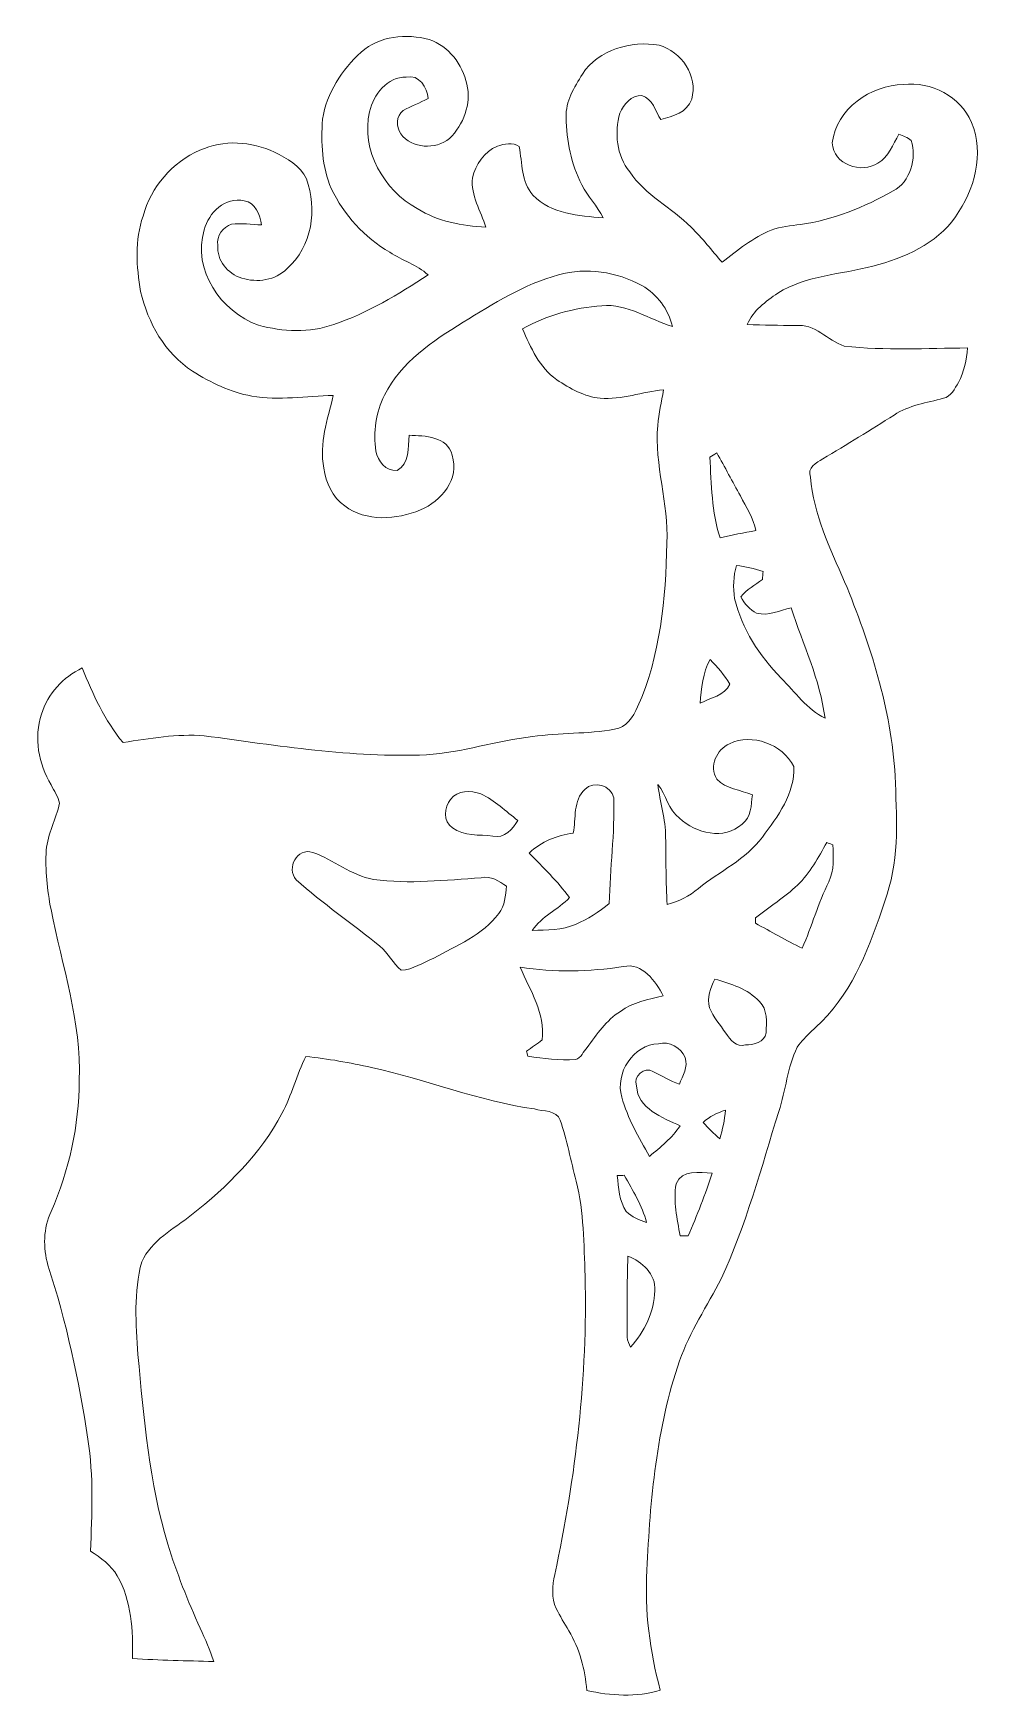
# Model space of a CAD drawing. Header units: centimetres. Extents: x -9.2 to 9.2, y -16.1 to 16.1.
import ezdxf

# ---------------------------------------------------------------- set-up
doc = ezdxf.new("R2010")
doc.units = ezdxf.units.CM
doc.header["$MEASUREMENT"] = 0
doc.layers.add('Layer 1', color=7, linetype='Continuous')

msp = doc.modelspace()

# ---------------------------------------------------------------- linework, layer by layer
at = {"layer": 'Layer 1', "color": 251, "lineweight": 9}
for points, knots in [([(-2.82537, 15.70658), (-2.4726, 16.01879), (-1.9526, 16.06853), (-1.51198, 15.94683), (-1.51198, 15.94683), (-1.13416, 15.82512), (-0.86605, 15.46493), (-0.78773, 15.08464), (-0.78773, 15.08464), (-0.69248, 14.70716), (-0.85441, 14.30429), (-1.12005, 14.03618), (-1.12005, 14.03618), (-1.39133, 13.81958), (-1.84642, 13.83721), (-2.06161, 14.12896), (-2.06161, 14.12896), (-2.15157, 14.26337), (-2.1558, 14.47363), (-2.01646, 14.57628), (-2.01646, 14.57628), (-1.86159, 14.66413), (-1.69225, 14.72551), (-1.53491, 14.80912), (-1.53491, 14.80912), (-1.55361, 15.02325), (-1.70213, 15.27866), (-1.95648, 15.22434), (-1.95648, 15.22434), (-2.32337, 15.23139), (-2.5876, 14.8825), (-2.6631, 14.55547), (-2.6631, 14.55547), (-2.83314, 13.81076), (-2.39111, 13.041), (-1.74235, 12.68575), (-1.74235, 12.68575), (-1.35041, 12.43386), (-0.87734, 12.35167), (-0.41943, 12.32486), (-0.41943, 12.32486), (-0.51539, 12.63989), (-0.71294, 12.93622), (-0.67872, 13.27912), (-0.67872, 13.27912), (-0.61205, 13.53277), (-0.45259, 13.78924), (-0.19753, 13.88696), (-0.19753, 13.88696), (-0.06701, 13.93317), (0.10374, 13.97868), (0.22404, 13.88025), (0.22404, 13.88025), (0.28789, 13.56416), (0.2579, 13.20116), (0.49038, 12.94257), (0.49038, 12.94257), (0.83928, 12.58097), (1.3748, 12.54428), (1.8454, 12.50689), (1.8454, 12.50689), (1.72969, 12.73302), (1.54731, 12.91646), (1.43477, 13.14471), (1.43477, 13.14471), (1.2231, 13.54265), (1.13914, 13.99632), (1.12891, 14.44329), (1.12891, 14.44329), (1.11939, 14.75408), (1.28696, 15.02749), (1.44465, 15.28149), (1.44465, 15.28149), (1.75791, 15.75421), (2.38621, 15.93342), (2.92561, 15.83676), (2.92561, 15.83676), (3.356, 15.72175), (3.68091, 15.23668), (3.55391, 14.79606), (3.55391, 14.79606), (3.46606, 14.5336), (3.18772, 14.47363), (2.95806, 14.40201), (2.95806, 14.40201), (2.85223, 14.56182), (2.80178, 14.81088), (2.59153, 14.86733), (2.59153, 14.86733), (2.38974, 14.87826), (2.24157, 14.6927), (2.16361, 14.52901), (2.16361, 14.52901), (2.06518, 14.14978), (2.09834, 13.70739), (2.35693, 13.39589), (2.35693, 13.39589), (2.65644, 12.94328), (3.16726, 12.70339), (3.54085, 12.3245), (3.54085, 12.3245), (3.76134, 12.11778), (3.94267, 11.87542), (4.13987, 11.64788), (4.13987, 11.64788), (4.43797, 11.88141), (4.73677, 12.12342), (5.0892, 12.27159), (5.0892, 12.27159), (5.26982, 12.33756), (5.46455, 12.34849), (5.65329, 12.38024), (5.65329, 12.38024), (6.28758, 12.46279), (6.88519, 12.71644), (7.44116, 13.02441), (7.44116, 13.02441), (7.77524, 13.20045), (7.90507, 13.65906), (7.78794, 13.99738), (7.78794, 13.99738), (7.72268, 14.05841), (7.63554, 14.08628), (7.55441, 14.11873), (7.55441, 14.11873), (7.43764, 13.92294), (7.35861, 13.68129), (7.14906, 13.56452), (7.14906, 13.56452), (6.83192, 13.34685), (6.28476, 13.53771), (6.26677, 13.95222), (6.26677, 13.95222), (6.34826, 14.61227), (7.00443, 15.06806), (7.64119, 15.07793), (7.64119, 15.07793), (8.17071, 15.14355), (8.74926, 14.85216), (8.95388, 14.34804), (8.95388, 14.34804), (9.20929, 13.74479), (9.0142, 13.04064), (8.64378, 12.52806), (8.64378, 12.52806), (8.28042, 11.99677), (7.65248, 11.73678), (7.05311, 11.5752), (7.05311, 11.5752), (6.43928, 11.41081), (5.76759, 11.39952), (5.21549, 11.05239), (5.21549, 11.05239), (4.98513, 10.89293), (4.73818, 10.71654), (4.6267, 10.44878), (4.6267, 10.44878), (4.9375, 10.43397), (5.24865, 10.43361), (5.56015, 10.42585), (5.56015, 10.42585), (5.93092, 10.4763), (6.17575, 10.13552), (6.49925, 10.03039), (6.49925, 10.03039), (7.28982, 9.94184), (8.08639, 9.98735), (8.87944, 9.99546), (8.87944, 9.99546), (8.86109, 9.76545), (8.80571, 9.53544), (8.70376, 9.32836), (8.70376, 9.32836), (8.63003, 9.21018), (8.56335, 9.05602), (8.41307, 9.02286), (8.41307, 9.02286), (8.09028, 8.93607), (7.74526, 8.89092), (7.46163, 8.70042), (7.46163, 8.70042), (7.0076, 8.41008), (6.54687, 8.13103), (6.08403, 7.85551), (6.08403, 7.85551), (5.96232, 7.77826), (5.77464, 7.6883), (5.84873, 7.49956), (5.84873, 7.49956), (5.90411, 6.78378), (6.22408, 6.13078), (6.5056, 5.48273), (6.5056, 5.48273), (6.99913, 4.28646), (7.40342, 3.03234), (7.47962, 1.732), (7.47962, 1.732), (7.50854, 0.97247), (7.56852, 0.18824), (7.3251, -0.54589), (7.3251, -0.54589), (7.05452, -1.3728), (6.76701, -2.23005), (6.17399, -2.88833), (6.17399, -2.88833), (5.99266, -3.10564), (5.75065, -3.26757), (5.58943, -3.50181), (5.58943, -3.50181), (5.39788, -3.89093), (5.37424, -4.33366), (5.23419, -4.74042), (5.23419, -4.74042), (4.90011, -5.82838), (4.59989, -6.93328), (4.12399, -7.9708), (4.12399, -7.9708), (3.85059, -8.49573), (3.51828, -8.99315), (3.31896, -9.55407), (3.31896, -9.55407), (2.87375, -10.85229), (2.74993, -12.23553), (2.69066, -13.59831), (2.69066, -13.59831), (2.64233, -14.37689), (2.74428, -15.16077), (2.94713, -15.91253), (2.94713, -15.91253), (2.49028, -16.05788), (1.98934, -16.01907), (1.52685, -15.91747), (1.52685, -15.91747), (1.49792, -15.5146), (1.39314, -15.11032), (1.17971, -14.7646), (1.17971, -14.7646), (1.10069, -14.62137), (1.01003, -14.48484), (0.93982, -14.33703), (0.93982, -14.33703), (0.84316, -14.13277), (0.86433, -13.89323), (0.91089, -13.67945), (0.91089, -13.67945), (1.31976, -11.78927), (1.54166, -9.85252), (1.49721, -7.91753), (1.49721, -7.91753), (1.47181, -7.30511), (1.47499, -6.68493), (1.324, -6.08697), (1.324, -6.08697), (1.22205, -5.69397), (1.14232, -5.29392), (1.01779, -4.90728), (1.01779, -4.90728), (0.94123, -4.71078), (0.68476, -4.7443), (0.51966, -4.69455), (0.51966, -4.69455), (-0.55666, -4.54427), (-1.56631, -4.12129), (-2.62535, -3.89587), (-2.62535, -3.89587), (-3.04374, -3.79532), (-3.46884, -3.7283), (-3.8957, -3.67891), (-3.8957, -3.67891), (-4.06997, -4.03662), (-4.16522, -4.4275), (-4.35502, -4.77852), (-4.35502, -4.77852), (-4.76671, -5.56133), (-5.40982, -6.19457), (-6.09739, -6.73784), (-6.09739, -6.73784), (-6.4417, -7.01019), (-6.87279, -7.22644), (-7.06118, -7.64554), (-7.06118, -7.64554), (-7.21957, -8.22798), (-7.17371, -8.84005), (-7.13561, -9.43553), (-7.13561, -9.43553), (-7.01814, -10.66391), (-6.91336, -11.90498), (-6.56023, -13.09349), (-6.56023, -13.09349), (-6.38455, -13.64664), (-6.17429, -14.18922), (-5.93229, -14.71697), (-5.93229, -14.71697), (-5.83774, -14.92793), (-5.73861, -15.13819), (-5.67229, -15.36044), (-5.67229, -15.36044), (-6.19511, -15.3435), (-6.71828, -15.33574), (-7.24004, -15.30329), (-7.24004, -15.30329), (-7.22698, -14.76177), (-7.25838, -14.18639), (-7.5339, -13.70556), (-7.5339, -13.70556), (-7.64961, -13.4953), (-7.85704, -13.35913), (-8.04896, -13.22719), (-8.04896, -13.22719), (-8.02285, -12.50752), (-7.98546, -11.78292), (-8.10222, -11.0689), (-8.10222, -11.0689), (-8.26874, -9.93189), (-8.51674, -8.80371), (-8.87199, -7.71045), (-8.87199, -7.71045), (-8.969, -7.36755), (-8.95983, -6.9989), (-8.81131, -6.67223), (-8.81131, -6.67223), (-8.45924, -5.87883), (-8.27191, -5.01241), (-8.26838, -4.14387), (-8.26838, -4.14387), (-8.2197, -3.01498), (-8.60246, -1.93583), (-8.81201, -0.84081), (-8.81201, -0.84081), (-8.88927, -0.4651), (-8.9242, -0.08057), (-8.90409, 0.30254), (-8.90409, 0.30254), (-8.87551, 0.61934), (-8.71535, 0.90085), (-8.64797, 1.20777), (-8.64797, 1.20777), (-8.6702, 1.33724), (-8.75522, 1.44484), (-8.81131, 1.56055), (-8.81131, 1.56055), (-9.04661, 1.96836), (-9.15421, 2.47107), (-8.99264, 2.9258), (-8.99264, 2.9258), (-8.88151, 3.32126), (-8.57354, 3.64017), (-8.20982, 3.81868), (-8.20982, 3.81868), (-8.00415, 3.31033), (-7.77555, 2.80409), (-7.42242, 2.37864), (-7.42242, 2.37864), (-6.90454, 2.45907), (-6.38102, 2.54938), (-5.85503, 2.50952), (-5.85503, 2.50952), (-4.43369, 2.31514), (-3.00635, 2.0883), (-1.56702, 2.13981), (-1.56702, 2.13981), (-0.87451, 2.18955), (-0.21023, 2.41462), (0.47804, 2.49223), (0.47804, 2.49223), (1.00438, 2.57302), (1.54166, 2.53845), (2.06624, 2.63476), (2.06624, 2.63476), (2.29484, 2.66263), (2.42255, 2.87641), (2.51004, 3.0662), (2.51004, 3.0662), (2.95348, 4.05539), (3.04943, 5.15782), (3.07554, 6.22921), (3.07554, 6.22921), (3.11082, 6.99403), (2.83106, 7.73557), (2.89845, 8.50075), (2.89845, 8.50075), (2.91503, 8.73217), (2.97182, 8.95724), (3.01169, 9.18478), (3.01169, 9.18478), (2.60035, 9.15338), (2.20594, 8.99111), (1.78861, 9.02286), (1.78861, 9.02286), (1.47957, 9.05708), (1.20123, 9.20983), (0.94899, 9.38234), (0.94899, 9.38234), (0.61668, 9.61693), (0.4477, 10.00252), (0.28683, 10.36271), (0.28683, 10.36271), (0.75179, 10.63082), (1.28837, 10.76805), (1.82036, 10.81038), (1.82036, 10.81038), (2.31248, 10.85483), (2.72946, 10.54298), (3.18067, 10.40927), (3.18067, 10.40927), (3.10341, 10.74018), (2.88927, 11.02875), (2.594, 11.19879), (2.594, 11.19879), (2.10963, 11.46549), (1.51979, 11.56003), (0.98427, 11.40481), (0.98427, 11.40481), (0.3147, 11.22913), (-0.27162, 10.84495), (-0.85829, 10.49182), (-0.85829, 10.49182), (-1.44531, 10.12987), (-2.05808, 9.7203), (-2.37594, 9.08424), (-2.37594, 9.08424), (-2.53962, 8.75157), (-2.59677, 8.37022), (-2.54315, 8.00333), (-2.54315, 8.00333), (-2.50505, 7.8093), (-2.35124, 7.61527), (-2.13287, 7.62903), (-2.13287, 7.62903), (-1.88311, 7.76803), (-1.93073, 8.07071), (-1.89792, 8.30883), (-1.89792, 8.30883), (-1.59559, 8.30001), (-1.15709, 8.29014), (-1.07136, 7.9229), (-1.07136, 7.9229), (-0.91156, 7.4664), (-1.28585, 7.03778), (-1.68167, 6.8688), (-1.68167, 6.8688), (-2.1424, 6.6783), (-2.72624, 6.63314), (-3.14287, 6.94676), (-3.14287, 6.94676), (-3.37712, 7.11539), (-3.51294, 7.39161), (-3.54504, 7.67489), (-3.54504, 7.67489), (-3.64135, 8.15114), (-3.47237, 8.61681), (-3.36442, 9.07471), (-3.36442, 9.07471), (-3.88688, 9.07754), (-4.41534, 8.96606), (-4.93428, 9.06695), (-4.93428, 9.06695), (-5.34738, 9.1361), (-5.72944, 9.32625), (-6.08116, 9.54603), (-6.08116, 9.54603), (-6.61103, 9.89457), (-6.94264, 10.47665), (-7.08199, 11.08484), (-7.08199, 11.08484), (-7.16313, 11.56462), (-7.19947, 12.07509), (-7.03472, 12.54181), (-7.03472, 12.54181), (-6.8862, 13.10203), (-6.47063, 13.58075), (-5.93899, 13.81111), (-5.93899, 13.81111), (-5.48461, 14.01925), (-4.94381, 13.98644), (-4.49719, 13.77301), (-4.49719, 13.77301), (-4.25836, 13.65624), (-4.00154, 13.51195), (-3.88406, 13.26007), (-3.88406, 13.26007), (-3.66534, 12.67728), (-3.77223, 11.94774), (-4.25589, 11.52723), (-4.25589, 11.52723), (-4.47743, 11.29475), (-4.8355, 11.251), (-5.13007, 11.34308), (-5.13007, 11.34308), (-5.40206, 11.42386), (-5.61902, 11.68703), (-5.59115, 11.97737), (-5.59115, 11.97737), (-5.62255, 12.15341), (-5.49202, 12.3305), (-5.33045, 12.38377), (-5.33045, 12.38377), (-5.13713, 12.40952), (-4.94169, 12.37319), (-4.74696, 12.37178), (-4.74696, 12.37178), (-4.77624, 12.56192), (-4.86725, 12.7997), (-5.0828, 12.8378), (-5.0828, 12.8378), (-5.44616, 12.91117), (-5.77142, 12.61131), (-5.85432, 12.27441), (-5.85432, 12.27441), (-6.09739, 11.50571), (-5.52483, 10.69044), (-4.80869, 10.43291), (-4.80869, 10.43291), (-4.33632, 10.30979), (-3.82127, 10.27522), (-3.35595, 10.44914), (-3.35595, 10.44914), (-2.70261, 10.66751), (-2.10571, 11.02558), (-1.53527, 11.40622), (-1.53527, 11.40622), (-1.74905, 11.5999), (-2.03445, 11.68174), (-2.27046, 11.8419), (-2.27046, 11.8419), (-2.76082, 12.12483), (-3.1591, 12.56086), (-3.40252, 13.07169), (-3.40252, 13.07169), (-3.58491, 13.49008), (-3.60184, 13.95963), (-3.57044, 14.40836), (-3.57044, 14.40836), (-3.49495, 14.9146), (-3.19473, 15.36298), (-2.82537, 15.70658), (-2.82537, 15.70658), (-2.82537, 15.70658), (-2.82537, 15.70658), (-2.82537, 15.70658)], [0, 0, 0, 0, 0.00735294, 0.00735294, 0.00735294, 0.00735294, 0.01470588, 0.01470588, 0.01470588, 0.01470588, 0.02205882, 0.02205882, 0.02205882, 0.02205882, 0.02941176, 0.02941176, 0.02941176, 0.02941176, 0.03676471, 0.03676471, 0.03676471, 0.03676471, 0.04411765, 0.04411765, 0.04411765, 0.04411765, 0.05147059, 0.05147059, 0.05147059, 0.05147059, 0.05882353, 0.05882353, 0.05882353, 0.05882353, 0.06617647, 0.06617647, 0.06617647, 0.06617647, 0.07352941, 0.07352941, 0.07352941, 0.07352941, 0.08088235, 0.08088235, 0.08088235, 0.08088235, 0.08823529, 0.08823529, 0.08823529, 0.08823529, 0.09558824, 0.09558824, 0.09558824, 0.09558824, 0.10294118, 0.10294118, 0.10294118, 0.10294118, 0.11029412, 0.11029412, 0.11029412, 0.11029412, 0.11764706, 0.11764706, 0.11764706, 0.11764706, 0.125, 0.125, 0.125, 0.125, 0.13235294, 0.13235294, 0.13235294, 0.13235294, 0.13970588, 0.13970588, 0.13970588, 0.13970588, 0.14705882, 0.14705882, 0.14705882, 0.14705882, 0.15441176, 0.15441176, 0.15441176, 0.15441176, 0.16176471, 0.16176471, 0.16176471, 0.16176471, 0.16911765, 0.16911765, 0.16911765, 0.16911765, 0.17647059, 0.17647059, 0.17647059, 0.17647059, 0.18382353, 0.18382353, 0.18382353, 0.18382353, 0.19117647, 0.19117647, 0.19117647, 0.19117647, 0.19852941, 0.19852941, 0.19852941, 0.19852941, 0.20588235, 0.20588235, 0.20588235, 0.20588235, 0.21323529, 0.21323529, 0.21323529, 0.21323529, 0.22058824, 0.22058824, 0.22058824, 0.22058824, 0.22794118, 0.22794118, 0.22794118, 0.22794118, 0.23529412, 0.23529412, 0.23529412, 0.23529412, 0.24264706, 0.24264706, 0.24264706, 0.24264706, 0.25, 0.25, 0.25, 0.25, 0.25735294, 0.25735294, 0.25735294, 0.25735294, 0.26470588, 0.26470588, 0.26470588, 0.26470588, 0.27205882, 0.27205882, 0.27205882, 0.27205882, 0.27941176, 0.27941176, 0.27941176, 0.27941176, 0.28676471, 0.28676471, 0.28676471, 0.28676471, 0.29411765, 0.29411765, 0.29411765, 0.29411765, 0.30147059, 0.30147059, 0.30147059, 0.30147059, 0.30882353, 0.30882353, 0.30882353, 0.30882353, 0.31617647, 0.31617647, 0.31617647, 0.31617647, 0.32352941, 0.32352941, 0.32352941, 0.32352941, 0.33088235, 0.33088235, 0.33088235, 0.33088235, 0.33823529, 0.33823529, 0.33823529, 0.33823529, 0.34558824, 0.34558824, 0.34558824, 0.34558824, 0.35294118, 0.35294118, 0.35294118, 0.35294118, 0.36029412, 0.36029412, 0.36029412, 0.36029412, 0.36764706, 0.36764706, 0.36764706, 0.36764706, 0.375, 0.375, 0.375, 0.375, 0.38235294, 0.38235294, 0.38235294, 0.38235294, 0.38970588, 0.38970588, 0.38970588, 0.38970588, 0.39705882, 0.39705882, 0.39705882, 0.39705882, 0.40441176, 0.40441176, 0.40441176, 0.40441176, 0.41176471, 0.41176471, 0.41176471, 0.41176471, 0.41911765, 0.41911765, 0.41911765, 0.41911765, 0.42647059, 0.42647059, 0.42647059, 0.42647059, 0.43382353, 0.43382353, 0.43382353, 0.43382353, 0.44117647, 0.44117647, 0.44117647, 0.44117647, 0.44852941, 0.44852941, 0.44852941, 0.44852941, 0.45588235, 0.45588235, 0.45588235, 0.45588235, 0.46323529, 0.46323529, 0.46323529, 0.46323529, 0.47058824, 0.47058824, 0.47058824, 0.47058824, 0.47794118, 0.47794118, 0.47794118, 0.47794118, 0.48529412, 0.48529412, 0.48529412, 0.48529412, 0.49264706, 0.49264706, 0.49264706, 0.49264706, 0.5, 0.5, 0.5, 0.5, 0.50735294, 0.50735294, 0.50735294, 0.50735294, 0.51470588, 0.51470588, 0.51470588, 0.51470588, 0.52205882, 0.52205882, 0.52205882, 0.52205882, 0.52941176, 0.52941176, 0.52941176, 0.52941176, 0.53676471, 0.53676471, 0.53676471, 0.53676471, 0.54411765, 0.54411765, 0.54411765, 0.54411765, 0.55147059, 0.55147059, 0.55147059, 0.55147059, 0.55882353, 0.55882353, 0.55882353, 0.55882353, 0.56617647, 0.56617647, 0.56617647, 0.56617647, 0.57352941, 0.57352941, 0.57352941, 0.57352941, 0.58088235, 0.58088235, 0.58088235, 0.58088235, 0.58823529, 0.58823529, 0.58823529, 0.58823529, 0.59558824, 0.59558824, 0.59558824, 0.59558824, 0.60294118, 0.60294118, 0.60294118, 0.60294118, 0.61029412, 0.61029412, 0.61029412, 0.61029412, 0.61764706, 0.61764706, 0.61764706, 0.61764706, 0.625, 0.625, 0.625, 0.625, 0.63235294, 0.63235294, 0.63235294, 0.63235294, 0.63970588, 0.63970588, 0.63970588, 0.63970588, 0.64705882, 0.64705882, 0.64705882, 0.64705882, 0.65441176, 0.65441176, 0.65441176, 0.65441176, 0.66176471, 0.66176471, 0.66176471, 0.66176471, 0.66911765, 0.66911765, 0.66911765, 0.66911765, 0.67647059, 0.67647059, 0.67647059, 0.67647059, 0.68382353, 0.68382353, 0.68382353, 0.68382353, 0.69117647, 0.69117647, 0.69117647, 0.69117647, 0.69852941, 0.69852941, 0.69852941, 0.69852941, 0.70588235, 0.70588235, 0.70588235, 0.70588235, 0.71323529, 0.71323529, 0.71323529, 0.71323529, 0.72058824, 0.72058824, 0.72058824, 0.72058824, 0.72794118, 0.72794118, 0.72794118, 0.72794118, 0.73529412, 0.73529412, 0.73529412, 0.73529412, 0.74264706, 0.74264706, 0.74264706, 0.74264706, 0.75, 0.75, 0.75, 0.75, 0.75735294, 0.75735294, 0.75735294, 0.75735294, 0.76470588, 0.76470588, 0.76470588, 0.76470588, 0.77205882, 0.77205882, 0.77205882, 0.77205882, 0.77941176, 0.77941176, 0.77941176, 0.77941176, 0.78676471, 0.78676471, 0.78676471, 0.78676471, 0.79411765, 0.79411765, 0.79411765, 0.79411765, 0.80147059, 0.80147059, 0.80147059, 0.80147059, 0.80882353, 0.80882353, 0.80882353, 0.80882353, 0.81617647, 0.81617647, 0.81617647, 0.81617647, 0.82352941, 0.82352941, 0.82352941, 0.82352941, 0.83088235, 0.83088235, 0.83088235, 0.83088235, 0.83823529, 0.83823529, 0.83823529, 0.83823529, 0.84558824, 0.84558824, 0.84558824, 0.84558824, 0.85294118, 0.85294118, 0.85294118, 0.85294118, 0.86029412, 0.86029412, 0.86029412, 0.86029412, 0.86764706, 0.86764706, 0.86764706, 0.86764706, 0.875, 0.875, 0.875, 0.875, 0.88235294, 0.88235294, 0.88235294, 0.88235294, 0.88970588, 0.88970588, 0.88970588, 0.88970588, 0.89705882, 0.89705882, 0.89705882, 0.89705882, 0.90441176, 0.90441176, 0.90441176, 0.90441176, 0.91176471, 0.91176471, 0.91176471, 0.91176471, 0.91911765, 0.91911765, 0.91911765, 0.91911765, 0.92647059, 0.92647059, 0.92647059, 0.92647059, 0.93382353, 0.93382353, 0.93382353, 0.93382353, 0.94117647, 0.94117647, 0.94117647, 0.94117647, 0.94852941, 0.94852941, 0.94852941, 0.94852941, 0.95588235, 0.95588235, 0.95588235, 0.95588235, 0.96323529, 0.96323529, 0.96323529, 0.96323529, 0.97058824, 0.97058824, 0.97058824, 0.97058824, 0.97794118, 0.97794118, 0.97794118, 0.97794118, 0.98529412, 0.98529412, 0.98529412, 0.98529412, 1, 1, 1, 1]), ([(3.90386, 7.8855), (3.93632, 7.36339), (3.9342, 6.8307), (4.10389, 6.32905), (4.10389, 6.32905), (4.33108, 6.38549), (4.56109, 6.42994), (4.79216, 6.46839), (4.79216, 6.46839), (4.74418, 6.7111), (4.60695, 6.92242), (4.49406, 7.13832), (4.49406, 7.13832), (4.33778, 7.41313), (4.19737, 7.69641), (4.0358, 7.9677), (4.0358, 7.9677), (3.99135, 7.94089), (3.94761, 7.91302), (3.90386, 7.8855), (3.90386, 7.8855), (3.90386, 7.8855), (3.90386, 7.8855), (3.90386, 7.8855)], [0, 0, 0, 0, 0.14285714, 0.14285714, 0.14285714, 0.14285714, 0.28571429, 0.28571429, 0.28571429, 0.28571429, 0.42857143, 0.42857143, 0.42857143, 0.42857143, 0.57142857, 0.57142857, 0.57142857, 0.57142857, 0.71428571, 0.71428571, 0.71428571, 0.71428571, 1, 1, 1, 1]), ([(4.41645, 5.79565), (4.35859, 5.58892), (4.34766, 5.3709), (4.38258, 5.15853), (4.38258, 5.15853), (4.52651, 4.57362), (4.85883, 4.04693), (5.28181, 3.62289), (5.28181, 3.62289), (5.54781, 3.35019), (5.78064, 3.02458), (6.12742, 2.84678), (6.12742, 2.84678), (6.03217, 3.59078), (5.70232, 4.27059), (5.47443, 4.97791), (5.47443, 4.97791), (5.25359, 4.9331), (5.03839, 4.8114), (4.80733, 4.87772), (4.80733, 4.87772), (4.67539, 4.94157), (4.56144, 5.06081), (4.50358, 5.1931), (4.50358, 5.1931), (4.6133, 5.33527), (4.77769, 5.41923), (4.91739, 5.52753), (4.91739, 5.52753), (4.92198, 5.57904), (4.92692, 5.63055), (4.93186, 5.68205), (4.93186, 5.68205), (4.76323, 5.7332), (4.59213, 5.7773), (4.41645, 5.79565), (4.41645, 5.79565), (4.41645, 5.79565), (4.41645, 5.79565), (4.41645, 5.79565)], [0, 0, 0, 0, 0.09090909, 0.09090909, 0.09090909, 0.09090909, 0.18181818, 0.18181818, 0.18181818, 0.18181818, 0.27272727, 0.27272727, 0.27272727, 0.27272727, 0.36363636, 0.36363636, 0.36363636, 0.36363636, 0.45454545, 0.45454545, 0.45454545, 0.45454545, 0.54545455, 0.54545455, 0.54545455, 0.54545455, 0.63636364, 0.63636364, 0.63636364, 0.63636364, 0.72727273, 0.72727273, 0.72727273, 0.72727273, 0.81818182, 0.81818182, 0.81818182, 0.81818182, 1, 1, 1, 1]), ([(3.71583, 3.13676), (3.91198, 3.23977), (4.19279, 3.28422), (4.29051, 3.50294), (4.29051, 3.50294), (4.18679, 3.68039), (4.05203, 3.83526), (3.90845, 3.9806), (3.90845, 3.9806), (3.76804, 3.72413), (3.74053, 3.42322), (3.71583, 3.13676), (3.71583, 3.13676), (3.71583, 3.13676), (3.71583, 3.13676), (3.71583, 3.13676)], [0, 0, 0, 0, 0.2, 0.2, 0.2, 0.2, 0.4, 0.4, 0.4, 0.4, 0.6, 0.6, 0.6, 0.6, 1, 1, 1, 1]), ([(4.28169, 2.35677), (4.03827, 2.24388), (3.87987, 1.91791), (4.03898, 1.67485), (4.03898, 1.67485), (4.2196, 1.48047), (4.49512, 1.466), (4.72689, 1.36723), (4.72689, 1.36723), (4.69867, 1.17038), (4.7089, 0.93472), (4.52581, 0.8056), (4.52581, 0.8056), (4.18079, 0.48528), (3.63646, 0.62922), (3.31543, 0.91638), (3.31543, 0.91638), (3.10764, 1.08747), (3.0579, 1.3637), (2.90162, 1.57043), (2.90162, 1.57043), (2.93866, 1.22788), (3.05437, 0.89697), (3.05084, 0.54949), (3.05084, 0.54949), (3.06284, 0.11698), (3.04873, -0.31623), (3.08083, -0.74838), (3.08083, -0.74838), (3.30202, -0.68841), (3.50981, -0.5854), (3.68408, -0.43547), (3.68408, -0.43547), (4.09789, -0.10844), (4.59636, 0.12263), (4.91774, 0.55478), (4.91774, 0.55478), (5.21478, 0.95024), (5.55204, 1.39651), (5.52276, 1.91862), (5.52276, 1.91862), (5.30298, 2.34442), (4.7216, 2.56702), (4.28169, 2.35677), (4.28169, 2.35677), (4.28169, 2.35677), (4.28169, 2.35677), (4.28169, 2.35677)], [0, 0, 0, 0, 0.07692308, 0.07692308, 0.07692308, 0.07692308, 0.15384615, 0.15384615, 0.15384615, 0.15384615, 0.23076923, 0.23076923, 0.23076923, 0.23076923, 0.30769231, 0.30769231, 0.30769231, 0.30769231, 0.38461538, 0.38461538, 0.38461538, 0.38461538, 0.46153846, 0.46153846, 0.46153846, 0.46153846, 0.53846154, 0.53846154, 0.53846154, 0.53846154, 0.61538462, 0.61538462, 0.61538462, 0.61538462, 0.69230769, 0.69230769, 0.69230769, 0.69230769, 0.76923077, 0.76923077, 0.76923077, 0.76923077, 0.84615385, 0.84615385, 0.84615385, 0.84615385, 1, 1, 1, 1]), ([(1.49227, 1.47447), (1.26085, 1.26104), (1.324, 0.91073), (1.2665, 0.63239), (1.2665, 0.63239), (0.95182, 0.58441), (0.6509, 0.46905), (0.41736, 0.24575), (0.41736, 0.24575), (0.68512, -0.03295), (0.96593, -0.30106), (1.19629, -0.61362), (1.19629, -0.61362), (0.97545, -0.84575), (0.65478, -0.97522), (0.47768, -1.24686), (0.47768, -1.24686), (0.75744, -1.23874), (1.04989, -1.24227), (1.31271, -1.1315), (1.31271, -1.1315), (1.54731, -1.02919), (1.76568, -0.89161), (1.96182, -0.72792), (1.96182, -0.72792), (1.97593, -0.04777), (2.07224, 0.63027), (2.0486, 1.31008), (2.0486, 1.31008), (2.00521, 1.55032), (1.65773, 1.65227), (1.49227, 1.47447), (1.49227, 1.47447), (1.49227, 1.47447), (1.49227, 1.47447), (1.49227, 1.47447)], [0, 0, 0, 0, 0.1, 0.1, 0.1, 0.1, 0.2, 0.2, 0.2, 0.2, 0.3, 0.3, 0.3, 0.3, 0.4, 0.4, 0.4, 0.4, 0.5, 0.5, 0.5, 0.5, 0.6, 0.6, 0.6, 0.6, 0.7, 0.7, 0.7, 0.7, 0.8, 0.8, 0.8, 0.8, 1, 1, 1, 1]), ([(-1.1017, 1.28185), (-1.22588, 1.12769), (-1.24811, 0.85499), (-1.06396, 0.73505), (-1.06396, 0.73505), (-0.84135, 0.56995), (-0.54467, 0.60276), (-0.28149, 0.57383), (-0.28149, 0.57383), (-0.06171, 0.5188), (0.09668, 0.71), (0.19899, 0.87581), (0.19899, 0.87581), (-0.03525, 1.05043), (-0.24727, 1.26351), (-0.51433, 1.38839), (-0.51433, 1.38839), (-0.7073, 1.45754), (-0.96729, 1.46071), (-1.1017, 1.28185), (-1.1017, 1.28185), (-1.1017, 1.28185), (-1.1017, 1.28185), (-1.1017, 1.28185)], [0, 0, 0, 0, 0.14285714, 0.14285714, 0.14285714, 0.14285714, 0.28571429, 0.28571429, 0.28571429, 0.28571429, 0.42857143, 0.42857143, 0.42857143, 0.42857143, 0.57142857, 0.57142857, 0.57142857, 0.57142857, 0.71428571, 0.71428571, 0.71428571, 0.71428571, 1, 1, 1, 1]), ([(-4.07879, -0.26931), (-3.56938, -0.72969), (-2.99824, -1.11704), (-2.4666, -1.55095), (-2.4666, -1.55095), (-2.30362, -1.68395), (-2.21401, -1.88609), (-2.05103, -2.01697), (-2.05103, -2.01697), (-1.8249, -2.00392), (-1.62769, -1.86916), (-1.42555, -1.78132), (-1.42555, -1.78132), (-0.98176, -1.54213), (-0.48152, -1.33611), (-0.17107, -0.91948), (-0.17107, -0.91948), (-0.04443, -0.77519), (-0.04619, -0.57023), (-0.01832, -0.39243), (-0.01832, -0.39243), (-0.16931, -0.30776), (-0.31854, -0.18217), (-0.50798, -0.23121), (-0.50798, -0.23121), (-1.19942, -0.27495), (-1.89616, -0.35997), (-2.5876, -0.2619), (-2.5876, -0.2619), (-3.01976, -0.19099), (-3.35525, 0.12016), (-3.75953, 0.25845), (-3.75953, 0.25845), (-4.06892, 0.35475), (-4.27564, -0.04424), (-4.07879, -0.26931), (-4.07879, -0.26931), (-4.07879, -0.26931), (-4.07879, -0.26931), (-4.07879, -0.26931)], [0, 0, 0, 0, 0.09090909, 0.09090909, 0.09090909, 0.09090909, 0.18181818, 0.18181818, 0.18181818, 0.18181818, 0.27272727, 0.27272727, 0.27272727, 0.27272727, 0.36363636, 0.36363636, 0.36363636, 0.36363636, 0.45454545, 0.45454545, 0.45454545, 0.45454545, 0.54545455, 0.54545455, 0.54545455, 0.54545455, 0.63636364, 0.63636364, 0.63636364, 0.63636364, 0.72727273, 0.72727273, 0.72727273, 0.72727273, 0.81818182, 0.81818182, 0.81818182, 0.81818182, 1, 1, 1, 1]), ([(6.1627, 0.45071), (5.99407, 0.1639), (5.84343, -0.14055), (5.59755, -0.37197), (5.59755, -0.37197), (5.34708, -0.60798), (5.05674, -0.79742), (4.78404, -1.00626), (4.78404, -1.00626), (4.78369, -1.03237), (4.78334, -1.08423), (4.78298, -1.10998), (4.78298, -1.10998), (5.08778, -1.26344), (5.3753, -1.45006), (5.68645, -1.58976), (5.68645, -1.58976), (5.87307, -1.16784), (5.99689, -0.72122), (6.20115, -0.30706), (6.20115, -0.30706), (6.30839, -0.08375), (6.2904, 0.16602), (6.27594, 0.40485), (6.27594, 0.40485), (6.23784, 0.42037), (6.20009, 0.43554), (6.1627, 0.45071), (6.1627, 0.45071), (6.1627, 0.45071), (6.1627, 0.45071), (6.1627, 0.45071)], [0, 0, 0, 0, 0.11111111, 0.11111111, 0.11111111, 0.11111111, 0.22222222, 0.22222222, 0.22222222, 0.22222222, 0.33333333, 0.33333333, 0.33333333, 0.33333333, 0.44444444, 0.44444444, 0.44444444, 0.44444444, 0.55555556, 0.55555556, 0.55555556, 0.55555556, 0.66666667, 0.66666667, 0.66666667, 0.66666667, 0.77777778, 0.77777778, 0.77777778, 0.77777778, 1, 1, 1, 1]), ([(2.2324, -1.94642), (1.57447, -2.04802), (0.90349, -2.05719), (0.2445, -1.95841), (0.2445, -1.95841), (0.4357, -2.41173), (0.72674, -2.84423), (0.6703, -3.36282), (0.6703, -3.36282), (0.56835, -3.43408), (0.46781, -3.50675), (0.36585, -3.57766), (0.36585, -3.57766), (0.3722, -3.602), (0.3849, -3.65033), (0.39125, -3.67467), (0.39125, -3.67467), (0.69464, -3.72159), (1.00368, -3.76534), (1.3113, -3.73782), (1.3113, -3.73782), (1.42419, -3.71313), (1.45876, -3.57766), (1.53531, -3.50781), (1.53531, -3.50781), (1.72123, -3.25346), (1.90502, -2.98076), (2.17701, -2.80966), (2.17701, -2.80966), (2.42078, -2.63715), (2.71888, -2.57683), (3.00393, -2.5098), (3.00393, -2.5098), (2.8614, -2.23181), (2.59858, -1.85787), (2.2324, -1.94642), (2.2324, -1.94642), (2.2324, -1.94642), (2.2324, -1.94642), (2.2324, -1.94642)], [0, 0, 0, 0, 0.09090909, 0.09090909, 0.09090909, 0.09090909, 0.18181818, 0.18181818, 0.18181818, 0.18181818, 0.27272727, 0.27272727, 0.27272727, 0.27272727, 0.36363636, 0.36363636, 0.36363636, 0.36363636, 0.45454545, 0.45454545, 0.45454545, 0.45454545, 0.54545455, 0.54545455, 0.54545455, 0.54545455, 0.63636364, 0.63636364, 0.63636364, 0.63636364, 0.72727273, 0.72727273, 0.72727273, 0.72727273, 0.81818182, 0.81818182, 0.81818182, 0.81818182, 1, 1, 1, 1]), ([(3.99982, -2.18666), (3.9208, -2.35846), (3.84107, -2.5472), (3.89716, -2.74017), (3.89716, -2.74017), (3.97054, -2.92149), (4.10494, -3.06931), (4.21184, -3.23159), (4.21184, -3.23159), (4.29298, -3.35541), (4.4168, -3.51063), (4.59143, -3.4563), (4.59143, -3.4563), (4.75018, -3.45983), (4.95973, -3.4055), (4.99077, -3.22312), (4.99077, -3.22312), (4.99465, -3.02274), (5.02428, -2.77156), (4.85989, -2.61987), (4.85989, -2.61987), (4.63341, -2.37716), (4.30991, -2.27379), (3.99982, -2.18666), (3.99982, -2.18666), (3.99982, -2.18666), (3.99982, -2.18666), (3.99982, -2.18666)], [0, 0, 0, 0, 0.125, 0.125, 0.125, 0.125, 0.25, 0.25, 0.25, 0.25, 0.375, 0.375, 0.375, 0.375, 0.5, 0.5, 0.5, 0.5, 0.625, 0.625, 0.625, 0.625, 0.75, 0.75, 0.75, 0.75, 1, 1, 1, 1]), ([(2.20524, -4.46419), (2.3153, -4.87235), (2.52803, -5.24489), (2.73828, -5.6086), (2.73828, -5.6086), (2.9556, -5.43504), (3.17326, -5.25088), (3.33166, -5.02052), (3.33166, -5.02052), (2.99687, -4.86107), (2.50651, -4.69032), (2.49028, -4.249), (2.49028, -4.249), (2.41408, -4.06273), (2.64374, -3.87329), (2.80602, -3.96854), (2.80602, -3.96854), (2.975, -4.0525), (3.13798, -4.15057), (3.31543, -4.21795), (3.31543, -4.21795), (3.37752, -4.05285), (3.49217, -3.8874), (3.42691, -3.70113), (3.42691, -3.70113), (3.34471, -3.51063), (3.12281, -3.37834), (2.91397, -3.43655), (2.91397, -3.43655), (2.42854, -3.44678), (2.06695, -4.00911), (2.20524, -4.46419), (2.20524, -4.46419), (2.20524, -4.46419), (2.20524, -4.46419), (2.20524, -4.46419)], [0, 0, 0, 0, 0.1, 0.1, 0.1, 0.1, 0.2, 0.2, 0.2, 0.2, 0.3, 0.3, 0.3, 0.3, 0.4, 0.4, 0.4, 0.4, 0.5, 0.5, 0.5, 0.5, 0.6, 0.6, 0.6, 0.6, 0.7, 0.7, 0.7, 0.7, 0.8, 0.8, 0.8, 0.8, 1, 1, 1, 1]), ([(3.77545, -4.95208), (3.87458, -5.06532), (3.98112, -5.17186), (4.09718, -5.26782), (4.09718, -5.26782), (4.14904, -5.08825), (4.19349, -4.90552), (4.20337, -4.71854), (4.20337, -4.71854), (4.04568, -4.76511), (3.89857, -4.84272), (3.77545, -4.95208), (3.77545, -4.95208), (3.77545, -4.95208), (3.77545, -4.95208), (3.77545, -4.95208)], [0, 0, 0, 0, 0.2, 0.2, 0.2, 0.2, 0.4, 0.4, 0.4, 0.4, 0.6, 0.6, 0.6, 0.6, 1, 1, 1, 1]), ([(2.11845, -5.97972), (2.14033, -6.21679), (2.1562, -6.46691), (2.28743, -6.67505), (2.28743, -6.67505), (2.40173, -6.77312), (2.53755, -6.84474), (2.68255, -6.88566), (2.68255, -6.88566), (2.60035, -6.55722), (2.41479, -6.26724), (2.25321, -5.97443), (2.25321, -5.97443), (2.21935, -5.97549), (2.15197, -5.97831), (2.11845, -5.97972), (2.11845, -5.97972), (2.11845, -5.97972), (2.11845, -5.97972), (2.11845, -5.97972)], [0, 0, 0, 0, 0.16666667, 0.16666667, 0.16666667, 0.16666667, 0.33333333, 0.33333333, 0.33333333, 0.33333333, 0.5, 0.5, 0.5, 0.5, 0.66666667, 0.66666667, 0.66666667, 0.66666667, 1, 1, 1, 1]), ([(3.25299, -6.14165), (3.19372, -6.47326), (3.26992, -6.81334), (3.33201, -7.14072), (3.33201, -7.14072), (3.38316, -7.14177), (3.43431, -7.14318), (3.48582, -7.1446), (3.48582, -7.1446), (3.65868, -6.74807), (3.81461, -6.34344), (3.95008, -5.93245), (3.95008, -5.93245), (3.70313, -5.92469), (3.36976, -5.84849), (3.25299, -6.14165), (3.25299, -6.14165), (3.25299, -6.14165), (3.25299, -6.14165), (3.25299, -6.14165)], [0, 0, 0, 0, 0.16666667, 0.16666667, 0.16666667, 0.16666667, 0.33333333, 0.33333333, 0.33333333, 0.33333333, 0.5, 0.5, 0.5, 0.5, 0.66666667, 0.66666667, 0.66666667, 0.66666667, 1, 1, 1, 1]), ([(2.32024, -7.53442), (2.30895, -8.05653), (2.3019, -8.57899), (2.3086, -9.10145), (2.3086, -9.10145), (2.31178, -9.16989), (2.34988, -9.22987), (2.37563, -9.29231), (2.37563, -9.29231), (2.64339, -8.99315), (2.8293, -8.6058), (2.84306, -8.20152), (2.84306, -8.20152), (2.86387, -7.88437), (2.59753, -7.63602), (2.32024, -7.53442)], [0, 0, 0, 0, 0.2, 0.2, 0.2, 0.2, 0.4, 0.4, 0.4, 0.4, 0.6, 0.6, 0.6, 0.6, 1, 1, 1, 1])]:
    msp.add_open_spline(points, degree=3, knots=knots, dxfattribs=at)

doc.saveas('drawing.dxf')
